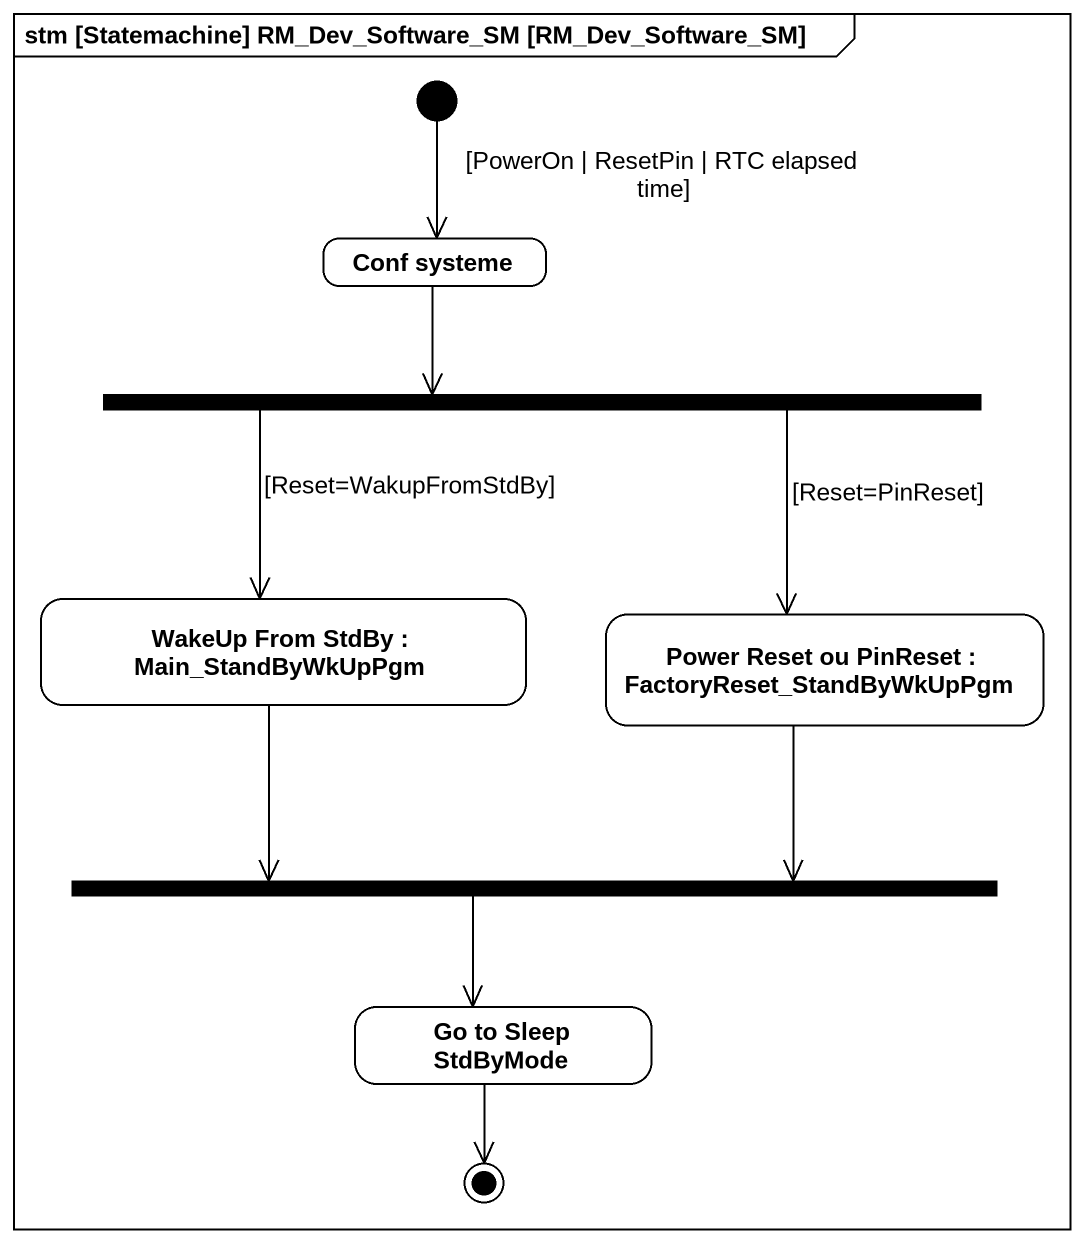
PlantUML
@startuml
mainframe stm [Statemachine] RM_Dev_Software_SM [RM_Dev_Software_SM]
hide empty description
state "Conf systeme" as Conf_systeme
state fork1 <<fork>>
state "WakeUp From StdBy : Main_StandByWkUpPgm" as WakeUp_From_StdBy
state "Power Reset ou PinReset : FactoryReset_StandByWkUpPgm" as Power_Reset_ou_PinReset
state fork2 <<join>>
state "Go to Sleep StdByMode" as Go_to_Sleep_StdByMode
[*] --> Conf_systeme : [PowerOn | ResetPin | RTC elapsed time]
Conf_systeme --> fork1
fork1 --> WakeUp_From_StdBy : [Reset=WakupFromStdBy]
fork1 --> Power_Reset_ou_PinReset : [Reset=PinReset]
WakeUp_From_StdBy --> fork2
Power_Reset_ou_PinReset --> fork2
fork2 --> Go_to_Sleep_StdByMode
Go_to_Sleep_StdByMode --> [*]
@enduml
